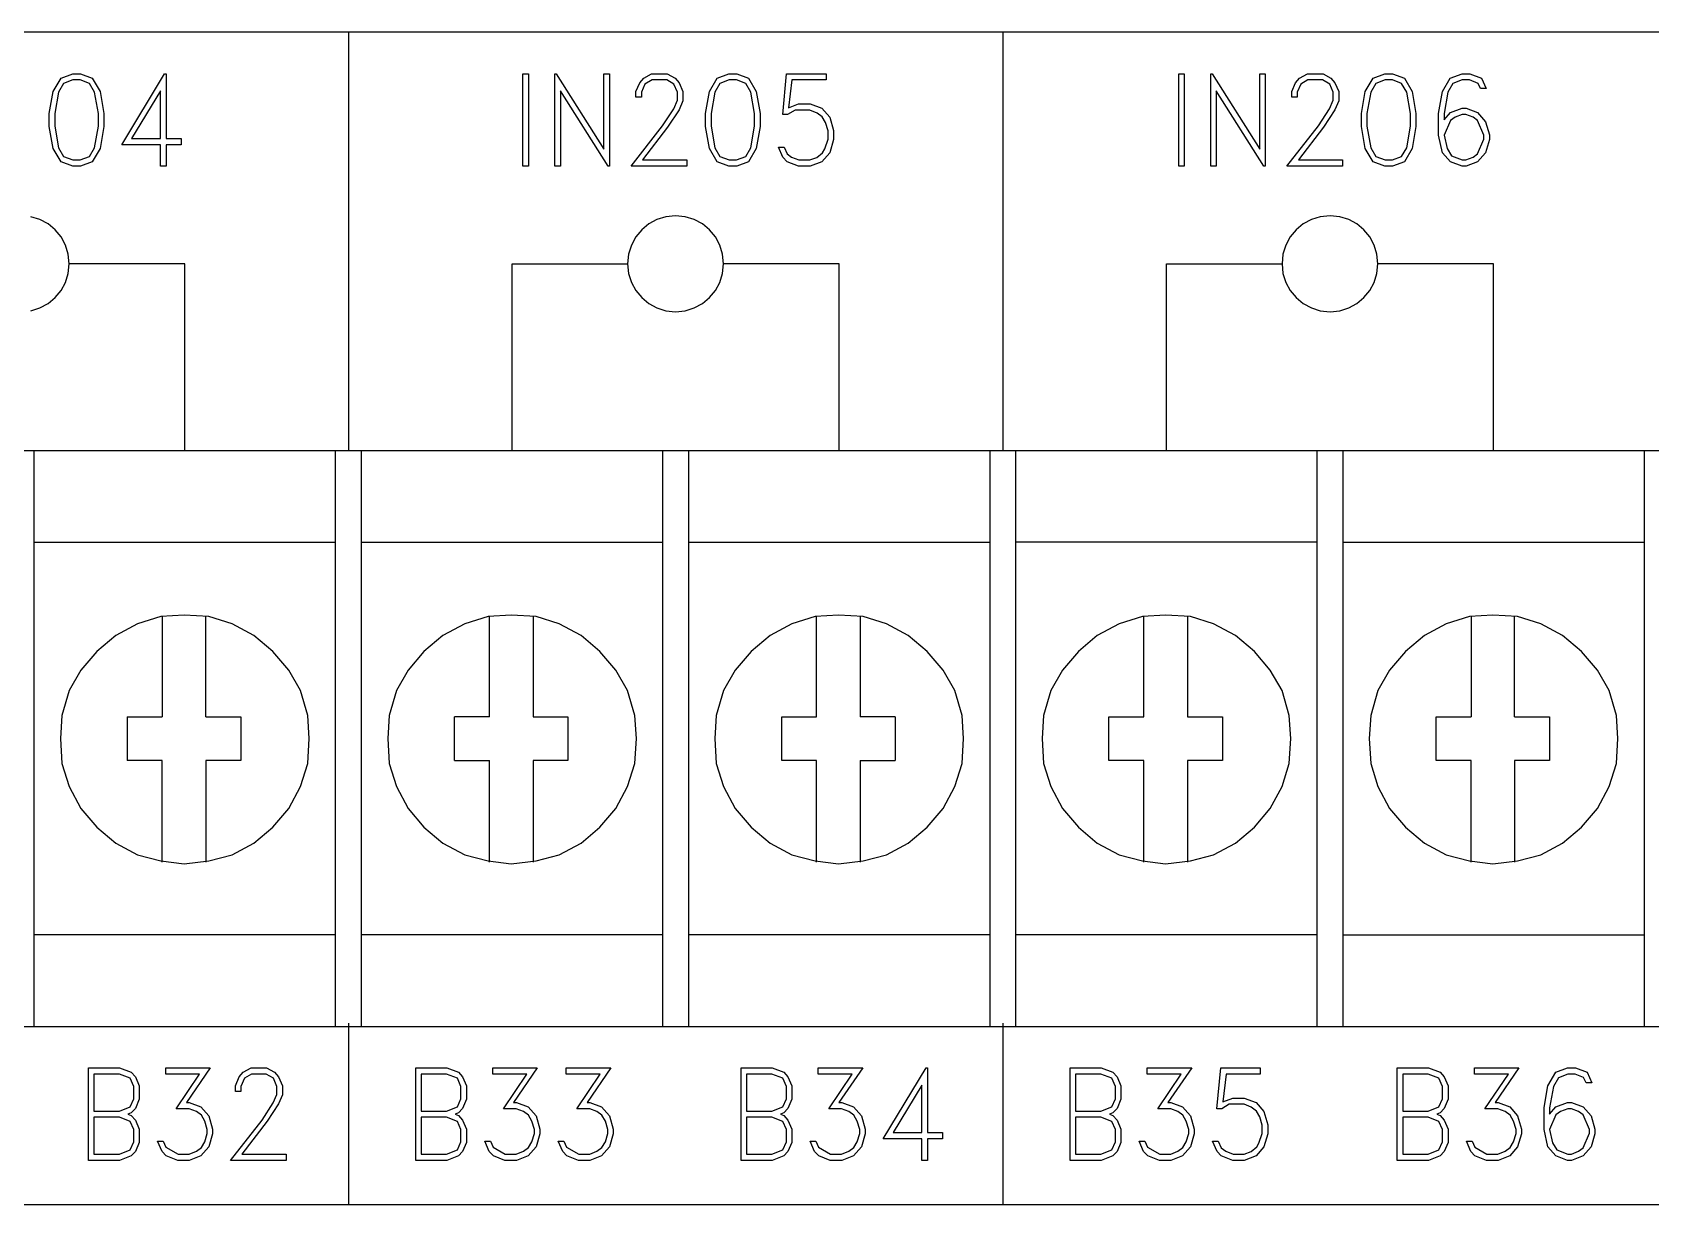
# Model space of a CAD drawing. Extents: x 3.4 to 20.6, y 5.2 to 12.5.
# Drawn here: x 16.524 to 18.379, y 9.123 to 10.466 of the extents above; entities that cross this region are included whole.
import ezdxf

# ---------------------------------------------------------------- set-up
doc = ezdxf.new("R2010")
doc.units = 0
doc.header["$MEASUREMENT"] = 0
doc.layers.get('0').update_dxf_attribs({"linetype": 'CONTINUOUS'})

msp = doc.modelspace()

# ---------------------------------------------------------------- linework, layer by layer
for points in [[(18.5217, 10.4662), (18.3732, 10.4662), (18.2199, 10.4662), (18.0625, 10.4662), (17.9013, 10.4662), (17.737, 10.4662), (17.5701, 10.4662), (17.2305, 10.4662), (16.8867, 10.4662), (16.5428, 10.4662), (16.2032, 10.4662)], [(16.8867, 10.4662), (16.8867, 9.9867)], [(17.6367, 10.4662), (17.6367, 9.9867)], [(16.6065, 10.3582), (16.6022, 10.3332), (16.5931, 10.3178), (16.5797, 10.3127), (16.5707, 10.3127), (16.5573, 10.3178), (16.5483, 10.3332), (16.5439, 10.3582), (16.5439, 10.3733), (16.5483, 10.3983), (16.5573, 10.4137), (16.5707, 10.4188), (16.5797, 10.4188), (16.5931, 10.4137), (16.6022, 10.3983), (16.6065, 10.3733), (16.6065, 10.3582)], [(16.6002, 10.3585), (16.6002, 10.373), (16.5958, 10.3975), (16.59, 10.4075), (16.5794, 10.4116), (16.571, 10.4116), (16.5603, 10.4075), (16.5546, 10.3975), (16.5502, 10.373), (16.5502, 10.3585), (16.5546, 10.334), (16.5603, 10.324), (16.571, 10.3199), (16.5794, 10.3199), (16.59, 10.324), (16.5958, 10.334), (16.6002, 10.3585)], [(16.695, 10.3374), (16.6777, 10.3374), (16.6777, 10.3127), (16.6714, 10.3127), (16.6714, 10.3374), (16.627, 10.3374), (16.6761, 10.4188), (16.6777, 10.4188), (16.6777, 10.3446), (16.695, 10.3446), (16.695, 10.3374)], [(17.093, 10.3127), (17.0867, 10.3127), (17.0867, 10.4188), (17.093, 10.4188), (17.093, 10.3127)], [(17.1858, 10.3127), (17.1843, 10.3127), (17.1296, 10.3993), (17.1296, 10.3127), (17.1233, 10.3127), (17.1233, 10.4188), (17.1248, 10.4188), (17.1796, 10.3322), (17.1796, 10.4188), (17.1858, 10.4188), (17.1858, 10.3127)], [(17.2744, 10.3127), (17.2106, 10.3127), (17.2467, 10.359), (17.2596, 10.3786), (17.2638, 10.3883), (17.2638, 10.3976), (17.2597, 10.4069), (17.2515, 10.4116), (17.2347, 10.4116), (17.2266, 10.4069), (17.2225, 10.3976), (17.2225, 10.3918), (17.2162, 10.3918), (17.2162, 10.3982), (17.2206, 10.4085), (17.2252, 10.4137), (17.2342, 10.4188), (17.252, 10.4188), (17.261, 10.4137), (17.2656, 10.4085), (17.2701, 10.3982), (17.2701, 10.3877), (17.2656, 10.3775), (17.2525, 10.3576), (17.2237, 10.3199), (17.2744, 10.3199), (17.2744, 10.3127)], [(17.3585, 10.3582), (17.3542, 10.3332), (17.3452, 10.3178), (17.3317, 10.3127), (17.3228, 10.3127), (17.3094, 10.3178), (17.3004, 10.3332), (17.296, 10.3582), (17.296, 10.3733), (17.3004, 10.3983), (17.3094, 10.4137), (17.3228, 10.4188), (17.3317, 10.4188), (17.3452, 10.4137), (17.3542, 10.3983), (17.3585, 10.3733), (17.3585, 10.3582)], [(17.3523, 10.3585), (17.3523, 10.373), (17.3479, 10.3975), (17.3421, 10.4075), (17.3315, 10.4116), (17.3231, 10.4116), (17.3124, 10.4075), (17.3066, 10.3975), (17.3023, 10.373), (17.3023, 10.3585), (17.3066, 10.334), (17.3124, 10.324), (17.3231, 10.3199), (17.3315, 10.3199), (17.3421, 10.324), (17.3479, 10.334), (17.3523, 10.3585)], [(17.4427, 10.3433), (17.4383, 10.3281), (17.4293, 10.3178), (17.4159, 10.3127), (17.4027, 10.3127), (17.3894, 10.3178), (17.3847, 10.3231), (17.3796, 10.3347), (17.3861, 10.3347), (17.3895, 10.327), (17.3947, 10.3232), (17.4029, 10.3199), (17.4157, 10.3199), (17.4236, 10.3228), (17.4302, 10.3282), (17.4327, 10.3325), (17.4364, 10.3437), (17.4364, 10.3533), (17.4336, 10.3627), (17.4297, 10.3693), (17.4239, 10.3737), (17.4157, 10.377), (17.3987, 10.377), (17.3901, 10.372), (17.3844, 10.372), (17.3889, 10.4188), (17.4341, 10.4188), (17.4341, 10.4116), (17.395, 10.4116), (17.3911, 10.3798), (17.4027, 10.3842), (17.4159, 10.3842), (17.4293, 10.3791), (17.4383, 10.3688), (17.4427, 10.3535), (17.4427, 10.3433)], [(17.8447, 10.3127), (17.8384, 10.3127), (17.8384, 10.4188), (17.8447, 10.4188), (17.8447, 10.3127)], [(17.9375, 10.3127), (17.936, 10.3127), (17.8813, 10.3993), (17.8813, 10.3127), (17.875, 10.3127), (17.875, 10.4188), (17.8765, 10.4188), (17.9313, 10.3322), (17.9313, 10.4188), (17.9375, 10.4188), (17.9375, 10.3127)], [(18.0261, 10.3127), (17.9623, 10.3127), (17.9984, 10.359), (18.0113, 10.3786), (18.0154, 10.3883), (18.0154, 10.3976), (18.0114, 10.4069), (18.0032, 10.4116), (17.9864, 10.4116), (17.9783, 10.4069), (17.9741, 10.3976), (17.9741, 10.3918), (17.9679, 10.3918), (17.9679, 10.3982), (17.9723, 10.4085), (17.9769, 10.4137), (17.9859, 10.4188), (18.0037, 10.4188), (18.0127, 10.4137), (18.0173, 10.4085), (18.0218, 10.3982), (18.0218, 10.3877), (18.0173, 10.3775), (18.0042, 10.3576), (17.9754, 10.3199), (18.0261, 10.3199), (18.0261, 10.3127)], [(18.1102, 10.3582), (18.1059, 10.3332), (18.0969, 10.3178), (18.0834, 10.3127), (18.0745, 10.3127), (18.061, 10.3178), (18.0521, 10.3332), (18.0477, 10.3582), (18.0477, 10.3733), (18.0521, 10.3983), (18.061, 10.4137), (18.0745, 10.4188), (18.0834, 10.4188), (18.0969, 10.4137), (18.1059, 10.3983), (18.1102, 10.3733), (18.1102, 10.3582)], [(18.1039, 10.3585), (18.1039, 10.373), (18.0996, 10.3975), (18.0938, 10.4075), (18.0832, 10.4116), (18.0748, 10.4116), (18.0641, 10.4075), (18.0583, 10.3975), (18.054, 10.373), (18.054, 10.3585), (18.0583, 10.334), (18.0641, 10.324), (18.0748, 10.3199), (18.0832, 10.3199), (18.0938, 10.324), (18.0996, 10.334), (18.1039, 10.3585)], [(18.1944, 10.3433), (18.19, 10.3281), (18.1809, 10.3178), (18.1676, 10.3127), (18.163, 10.3127), (18.1497, 10.3178), (18.1406, 10.3281), (18.1362, 10.3483), (18.1362, 10.3733), (18.1405, 10.3983), (18.1495, 10.4137), (18.163, 10.4188), (18.1719, 10.4188), (18.1855, 10.4137), (18.1907, 10.4017), (18.1841, 10.4017), (18.1814, 10.4077), (18.1716, 10.4116), (18.1632, 10.4116), (18.1526, 10.4075), (18.1468, 10.3975), (18.1425, 10.373), (18.1425, 10.3659), (18.1497, 10.3742), (18.163, 10.3793), (18.1676, 10.3793), (18.1809, 10.3742), (18.19, 10.3638), (18.1944, 10.3486), (18.1944, 10.3433)], [(16.6714, 10.3446), (16.6714, 10.399), (16.6382, 10.3446), (16.6714, 10.3446)], [(18.1881, 10.3438), (18.1881, 10.3482), (18.1808, 10.365), (18.1756, 10.3688), (18.1674, 10.372), (18.1632, 10.372), (18.155, 10.3688), (18.1498, 10.365), (18.1425, 10.3483), (18.1458, 10.333), (18.1508, 10.3247), (18.1632, 10.3199), (18.1674, 10.3199), (18.1756, 10.3232), (18.1808, 10.327), (18.1881, 10.3438)], [(16.5228, 10.1471), (16.5331, 10.1504), (16.5424, 10.1554), (16.5506, 10.1621), (16.5573, 10.1703), (16.5623, 10.1796), (16.5655, 10.1899), (16.5667, 10.201), (16.5655, 10.2121), (16.5623, 10.2224), (16.5573, 10.2318), (16.5506, 10.2399), (16.5424, 10.2466), (16.5331, 10.2517), (16.5228, 10.2549)], [(16.6992, 9.9867), (16.6992, 10.201), (16.5667, 10.201)], [(17.0742, 9.9867), (17.0742, 10.201), (17.2067, 10.201)], [(17.4492, 9.9867), (17.4492, 10.201), (17.3167, 10.201)], [(17.8242, 9.9867), (17.8242, 10.201), (17.9567, 10.201)], [(18.1992, 9.9867), (18.1992, 10.201), (18.0667, 10.201)], [(13.5117, 9.3267), (20.2617, 9.3267), (20.2617, 9.9867), (13.5117, 9.9867), (13.5117, 9.3267)], [(16.5267, 9.3267), (16.5267, 9.9867)], [(16.8717, 9.9867), (16.8717, 9.3267)], [(16.9017, 9.3267), (16.9017, 9.9867)], [(17.2467, 9.9867), (17.2467, 9.3267)], [(17.2767, 9.3267), (17.2767, 9.9867)], [(17.6217, 9.9867), (17.6217, 9.3267)], [(17.6517, 9.3267), (17.6517, 9.9867)], [(17.9967, 9.9867), (17.9967, 9.3267)], [(18.0267, 9.3267), (18.0267, 9.9867)], [(18.3717, 9.9867), (18.3717, 9.3267)], [(16.5267, 9.8817), (16.8717, 9.8817)], [(16.9017, 9.8817), (17.2467, 9.8817)], [(17.2767, 9.8817), (17.6217, 9.8817)], [(17.9967, 9.8817), (17.6517, 9.8817)], [(18.0267, 9.8817), (18.3717, 9.8817)], [(16.8417, 9.6567), (16.84, 9.6833), (16.8317, 9.7117), (16.8183, 9.735), (16.8, 9.7567), (16.7783, 9.775), (16.7533, 9.7883), (16.7267, 9.7967), (16.6983, 9.7983), (16.6717, 9.7967), (16.645, 9.7883), (16.62, 9.775), (16.5983, 9.7567), (16.58, 9.735), (16.5667, 9.7117), (16.5583, 9.6833), (16.5567, 9.6567), (16.5583, 9.6283), (16.5667, 9.6017), (16.58, 9.5767), (16.5983, 9.555), (16.62, 9.5367), (16.645, 9.5233), (16.6717, 9.5167), (16.6983, 9.5133), (16.7267, 9.5167), (16.7533, 9.5233), (16.7783, 9.5367), (16.8, 9.555), (16.8183, 9.5767), (16.8317, 9.6017), (16.84, 9.6283), (16.8417, 9.6567)], [(16.6733, 9.7967), (16.6733, 9.6817)], [(16.7233, 9.6817), (16.7233, 9.7967)], [(17.2167, 9.6567), (17.215, 9.6833), (17.2067, 9.7117), (17.1933, 9.735), (17.175, 9.7567), (17.1533, 9.775), (17.1283, 9.7883), (17.1017, 9.7967), (17.0733, 9.7983), (17.0467, 9.7967), (17.02, 9.7883), (16.995, 9.775), (16.9733, 9.7567), (16.955, 9.735), (16.9417, 9.7117), (16.9333, 9.6833), (16.9317, 9.6567), (16.9333, 9.6283), (16.9417, 9.6017), (16.955, 9.5767), (16.9733, 9.555), (16.995, 9.5367), (17.02, 9.5233), (17.0467, 9.5167), (17.0733, 9.5133), (17.1017, 9.5167), (17.1283, 9.5233), (17.1533, 9.5367), (17.175, 9.555), (17.1933, 9.5767), (17.2067, 9.6017), (17.215, 9.6283), (17.2167, 9.6567)], [(17.0483, 9.6817), (17.0483, 9.7967)], [(17.0983, 9.7967), (17.0983, 9.6817), (17.1383, 9.6817), (17.1383, 9.6317), (17.0983, 9.6317)], [(17.5917, 9.6567), (17.59, 9.6833), (17.5817, 9.7117), (17.5683, 9.735), (17.55, 9.7567), (17.5283, 9.775), (17.5033, 9.7883), (17.4767, 9.7967), (17.4483, 9.7983), (17.4217, 9.7967), (17.395, 9.7883), (17.37, 9.775), (17.3483, 9.7567), (17.33, 9.735), (17.3167, 9.7117), (17.3083, 9.6833), (17.3067, 9.6567), (17.3083, 9.6283), (17.3167, 9.6017), (17.33, 9.5767), (17.3483, 9.555), (17.37, 9.5367), (17.395, 9.5233), (17.4217, 9.5167), (17.4483, 9.5133), (17.4767, 9.5167), (17.5033, 9.5233), (17.5283, 9.5367), (17.55, 9.555), (17.5683, 9.5767), (17.5817, 9.6017), (17.59, 9.6283), (17.5917, 9.6567)], [(17.4233, 9.6817), (17.4233, 9.7967)], [(17.4733, 9.7967), (17.4733, 9.6817)], [(17.9667, 9.6567), (17.965, 9.6833), (17.9567, 9.7117), (17.9433, 9.735), (17.925, 9.7567), (17.9033, 9.775), (17.8783, 9.7883), (17.8517, 9.7967), (17.8233, 9.7983), (17.7967, 9.7967), (17.77, 9.7883), (17.745, 9.775), (17.7233, 9.7567), (17.705, 9.735), (17.6917, 9.7117), (17.6833, 9.6833), (17.6817, 9.6567), (17.6833, 9.6283), (17.6917, 9.6017), (17.705, 9.5767), (17.7233, 9.555), (17.745, 9.5367), (17.77, 9.5233), (17.7967, 9.5167), (17.8233, 9.5133), (17.8517, 9.5167), (17.8783, 9.5233), (17.9033, 9.5367), (17.925, 9.555), (17.9433, 9.5767), (17.9567, 9.6017), (17.965, 9.6283), (17.9667, 9.6567)], [(17.7983, 9.6817), (17.7983, 9.7967)], [(17.8483, 9.7967), (17.8483, 9.6817), (17.8883, 9.6817), (17.8883, 9.6317), (17.8483, 9.6317)], [(18.3417, 9.6567), (18.34, 9.6833), (18.3317, 9.7117), (18.3183, 9.735), (18.3, 9.7567), (18.2783, 9.775), (18.2533, 9.7883), (18.2267, 9.7967), (18.1983, 9.7983), (18.1717, 9.7967), (18.145, 9.7883), (18.12, 9.775), (18.0983, 9.7567), (18.08, 9.735), (18.0667, 9.7117), (18.0583, 9.6833), (18.0567, 9.6567), (18.0583, 9.6283), (18.0667, 9.6017), (18.08, 9.5767), (18.0983, 9.555), (18.12, 9.5367), (18.145, 9.5233), (18.1717, 9.5167), (18.1983, 9.5133), (18.2267, 9.5167), (18.2533, 9.5233), (18.2783, 9.5367), (18.3, 9.555), (18.3183, 9.5767), (18.3317, 9.6017), (18.34, 9.6283), (18.3417, 9.6567)], [(18.1733, 9.7967), (18.1733, 9.6817)], [(18.2233, 9.6817), (18.2233, 9.7967)], [(16.6333, 9.6817), (16.6333, 9.6317)], [(16.6333, 9.6817), (16.6733, 9.6817)], [(16.7233, 9.6817), (16.7633, 9.6817), (16.7633, 9.6317), (16.7233, 9.6317)], [(17.0083, 9.6317), (17.0083, 9.6817)], [(17.0483, 9.6817), (17.0083, 9.6817)], [(17.4233, 9.6317), (17.3833, 9.6317), (17.3833, 9.6817), (17.4233, 9.6817)], [(17.5133, 9.6817), (17.4733, 9.6817)], [(17.5133, 9.6817), (17.5133, 9.6317)], [(17.7983, 9.6317), (17.7583, 9.6317), (17.7583, 9.6817), (17.7983, 9.6817)], [(18.1733, 9.6317), (18.1333, 9.6317), (18.1333, 9.6817), (18.1733, 9.6817)], [(18.2233, 9.6817), (18.2633, 9.6817), (18.2633, 9.6317), (18.2233, 9.6317)], [(16.6733, 9.6317), (16.6333, 9.6317)], [(16.6733, 9.515), (16.6733, 9.6317)], [(16.7233, 9.6317), (16.7233, 9.515)], [(17.0083, 9.6317), (17.0483, 9.6317)], [(17.0483, 9.515), (17.0483, 9.6317)], [(17.0983, 9.6317), (17.0983, 9.515)], [(17.4233, 9.515), (17.4233, 9.6317)], [(17.4733, 9.6317), (17.5133, 9.6317)], [(17.4733, 9.6317), (17.4733, 9.515)], [(17.7983, 9.515), (17.7983, 9.6317)], [(17.8483, 9.6317), (17.8483, 9.515)], [(18.1733, 9.515), (18.1733, 9.6317)], [(18.2233, 9.6317), (18.2233, 9.515)], [(16.8717, 9.4317), (16.5267, 9.4317)], [(17.2467, 9.4317), (16.9017, 9.4317)], [(17.6217, 9.4317), (17.2767, 9.4317)], [(17.9967, 9.4317), (17.6517, 9.4317)], [(18.0267, 9.4317), (18.3717, 9.4317)], [(16.8867, 9.3304), (16.8867, 9.1225)], [(17.6367, 9.3304), (17.6367, 9.1225)], [(16.647, 9.1938), (16.6426, 9.1835), (16.6379, 9.1783), (16.6245, 9.1732), (16.5888, 9.1732), (16.5888, 9.2793), (16.6245, 9.2793), (16.6379, 9.2742), (16.6426, 9.269), (16.647, 9.2586), (16.647, 9.2433), (16.6426, 9.2329), (16.6379, 9.2277), (16.634, 9.2263), (16.6379, 9.2248), (16.6426, 9.2195), (16.647, 9.2092), (16.647, 9.1938)], [(16.7311, 9.2038), (16.7267, 9.1886), (16.7177, 9.1783), (16.7043, 9.1732), (16.6911, 9.1732), (16.6778, 9.1783), (16.6731, 9.1835), (16.668, 9.1952), (16.6745, 9.1952), (16.6775, 9.1883), (16.6915, 9.1804), (16.7041, 9.1804), (16.7124, 9.1837), (16.7182, 9.188), (16.722, 9.1946), (16.7249, 9.2042), (16.7249, 9.2088), (16.722, 9.2182), (16.7182, 9.2249), (16.7124, 9.2293), (16.7041, 9.2325), (16.6893, 9.2325), (16.7161, 9.2721), (16.6773, 9.2721), (16.6773, 9.2793), (16.7282, 9.2793), (16.701, 9.2397), (16.7043, 9.2397), (16.7177, 9.2346), (16.7267, 9.2243), (16.7311, 9.2091), (16.7311, 9.2038)], [(16.8153, 9.1732), (16.7516, 9.1732), (16.7877, 9.2195), (16.8005, 9.2391), (16.8047, 9.2488), (16.8047, 9.2581), (16.8007, 9.2674), (16.7924, 9.2721), (16.7757, 9.2721), (16.7675, 9.2674), (16.7634, 9.2581), (16.7634, 9.2523), (16.7571, 9.2523), (16.7571, 9.2586), (16.7615, 9.269), (16.7661, 9.2742), (16.7752, 9.2793), (16.793, 9.2793), (16.802, 9.2742), (16.8066, 9.269), (16.811, 9.2586), (16.811, 9.2482), (16.8066, 9.238), (16.7935, 9.2181), (16.7647, 9.1804), (16.8153, 9.1804), (16.8153, 9.1732)], [(17.022, 9.1938), (17.0176, 9.1835), (17.0129, 9.1783), (16.9995, 9.1732), (16.9638, 9.1732), (16.9638, 9.2793), (16.9995, 9.2793), (17.0129, 9.2742), (17.0176, 9.269), (17.022, 9.2586), (17.022, 9.2433), (17.0176, 9.2329), (17.0129, 9.2277), (17.009, 9.2263), (17.0129, 9.2248), (17.0176, 9.2195), (17.022, 9.2092), (17.022, 9.1938)], [(17.1061, 9.2038), (17.1017, 9.1886), (17.0927, 9.1783), (17.0793, 9.1732), (17.0661, 9.1732), (17.0528, 9.1783), (17.0481, 9.1835), (17.043, 9.1952), (17.0495, 9.1952), (17.0525, 9.1883), (17.0665, 9.1804), (17.0791, 9.1804), (17.0874, 9.1837), (17.0932, 9.188), (17.097, 9.1946), (17.0999, 9.2042), (17.0999, 9.2088), (17.097, 9.2182), (17.0932, 9.2249), (17.0874, 9.2293), (17.0791, 9.2325), (17.0643, 9.2325), (17.0911, 9.2721), (17.0523, 9.2721), (17.0523, 9.2793), (17.1032, 9.2793), (17.076, 9.2397), (17.0793, 9.2397), (17.0927, 9.2346), (17.1017, 9.2243), (17.1061, 9.2091), (17.1061, 9.2038)], [(17.1903, 9.2038), (17.1859, 9.1886), (17.1769, 9.1783), (17.1635, 9.1732), (17.1503, 9.1732), (17.137, 9.1783), (17.1323, 9.1835), (17.1272, 9.1952), (17.1337, 9.1952), (17.1367, 9.1883), (17.1507, 9.1804), (17.1633, 9.1804), (17.1715, 9.1837), (17.1773, 9.188), (17.1812, 9.1946), (17.184, 9.2042), (17.184, 9.2088), (17.1812, 9.2182), (17.1773, 9.2249), (17.1715, 9.2293), (17.1633, 9.2325), (17.1484, 9.2325), (17.1752, 9.2721), (17.1364, 9.2721), (17.1364, 9.2793), (17.1874, 9.2793), (17.1602, 9.2397), (17.1635, 9.2397), (17.1769, 9.2346), (17.1859, 9.2243), (17.1903, 9.2091), (17.1903, 9.2038)], [(17.3949, 9.1938), (17.3905, 9.1835), (17.3858, 9.1783), (17.3725, 9.1732), (17.3367, 9.1732), (17.3367, 9.2793), (17.3725, 9.2793), (17.3858, 9.2742), (17.3905, 9.269), (17.3949, 9.2586), (17.3949, 9.2433), (17.3905, 9.2329), (17.3858, 9.2277), (17.3819, 9.2263), (17.3858, 9.2248), (17.3905, 9.2195), (17.3949, 9.2092), (17.3949, 9.1938)], [(17.4791, 9.2038), (17.4747, 9.1886), (17.4656, 9.1783), (17.4523, 9.1732), (17.439, 9.1732), (17.4257, 9.1783), (17.421, 9.1835), (17.4159, 9.1952), (17.4224, 9.1952), (17.4254, 9.1883), (17.4394, 9.1804), (17.452, 9.1804), (17.4603, 9.1837), (17.4661, 9.188), (17.4699, 9.1946), (17.4728, 9.2042), (17.4728, 9.2088), (17.4699, 9.2182), (17.4661, 9.2249), (17.4603, 9.2293), (17.452, 9.2325), (17.4372, 9.2325), (17.464, 9.2721), (17.4252, 9.2721), (17.4252, 9.2793), (17.4761, 9.2793), (17.4489, 9.2397), (17.4523, 9.2397), (17.4656, 9.2346), (17.4747, 9.2243), (17.4791, 9.2091), (17.4791, 9.2038)], [(17.5676, 9.1979), (17.5503, 9.1979), (17.5503, 9.1732), (17.544, 9.1732), (17.544, 9.1979), (17.4996, 9.1979), (17.5487, 9.2793), (17.5503, 9.2793), (17.5503, 9.2051), (17.5676, 9.2051), (17.5676, 9.1979)], [(17.772, 9.1938), (17.7676, 9.1835), (17.7629, 9.1783), (17.7495, 9.1732), (17.7138, 9.1732), (17.7138, 9.2793), (17.7495, 9.2793), (17.7629, 9.2742), (17.7676, 9.269), (17.772, 9.2586), (17.772, 9.2433), (17.7676, 9.2329), (17.7629, 9.2277), (17.759, 9.2263), (17.7629, 9.2248), (17.7676, 9.2195), (17.772, 9.2092), (17.772, 9.1938)], [(17.8561, 9.2038), (17.8517, 9.1886), (17.8427, 9.1783), (17.8293, 9.1732), (17.8161, 9.1732), (17.8028, 9.1783), (17.7981, 9.1835), (17.793, 9.1952), (17.7995, 9.1952), (17.8025, 9.1883), (17.8165, 9.1804), (17.8291, 9.1804), (17.8374, 9.1837), (17.8432, 9.188), (17.847, 9.1946), (17.8499, 9.2042), (17.8499, 9.2088), (17.847, 9.2182), (17.8432, 9.2249), (17.8374, 9.2293), (17.8291, 9.2325), (17.8143, 9.2325), (17.8411, 9.2721), (17.8023, 9.2721), (17.8023, 9.2793), (17.8532, 9.2793), (17.826, 9.2397), (17.8293, 9.2397), (17.8427, 9.2346), (17.8517, 9.2243), (17.8561, 9.2091), (17.8561, 9.2038)], [(17.9403, 9.2038), (17.9359, 9.1886), (17.9269, 9.1783), (17.9135, 9.1732), (17.9003, 9.1732), (17.887, 9.1783), (17.8823, 9.1835), (17.8772, 9.1952), (17.8837, 9.1952), (17.8871, 9.1875), (17.8923, 9.1837), (17.9006, 9.1804), (17.9133, 9.1804), (17.9212, 9.1833), (17.9278, 9.1887), (17.9303, 9.193), (17.934, 9.2042), (17.934, 9.2137), (17.9312, 9.2232), (17.9273, 9.2298), (17.9215, 9.2342), (17.9133, 9.2375), (17.8963, 9.2375), (17.8877, 9.2325), (17.882, 9.2325), (17.8865, 9.2793), (17.9317, 9.2793), (17.9317, 9.2721), (17.8926, 9.2721), (17.8887, 9.2403), (17.9003, 9.2446), (17.9135, 9.2446), (17.9269, 9.2396), (17.9359, 9.2293), (17.9403, 9.214), (17.9403, 9.2038)], [(18.147, 9.1938), (18.1426, 9.1835), (18.1379, 9.1783), (18.1245, 9.1732), (18.0888, 9.1732), (18.0888, 9.2793), (18.1245, 9.2793), (18.1379, 9.2742), (18.1426, 9.269), (18.147, 9.2586), (18.147, 9.2433), (18.1426, 9.2329), (18.1379, 9.2277), (18.134, 9.2263), (18.1379, 9.2248), (18.1426, 9.2195), (18.147, 9.2092), (18.147, 9.1938)], [(18.2311, 9.2038), (18.2267, 9.1886), (18.2177, 9.1783), (18.2043, 9.1732), (18.1911, 9.1732), (18.1778, 9.1783), (18.1731, 9.1835), (18.168, 9.1952), (18.1745, 9.1952), (18.1775, 9.1883), (18.1915, 9.1804), (18.2041, 9.1804), (18.2124, 9.1837), (18.2182, 9.188), (18.222, 9.1946), (18.2249, 9.2042), (18.2249, 9.2088), (18.222, 9.2182), (18.2182, 9.2249), (18.2124, 9.2293), (18.2041, 9.2325), (18.1893, 9.2325), (18.2161, 9.2721), (18.1773, 9.2721), (18.1773, 9.2793), (18.2282, 9.2793), (18.201, 9.2397), (18.2043, 9.2397), (18.2177, 9.2346), (18.2267, 9.2243), (18.2311, 9.2091), (18.2311, 9.2038)], [(18.3153, 9.2038), (18.3109, 9.1886), (18.3019, 9.1783), (18.2885, 9.1732), (18.2839, 9.1732), (18.2706, 9.1783), (18.2615, 9.1886), (18.2571, 9.2088), (18.2571, 9.2338), (18.2614, 9.2588), (18.2705, 9.2742), (18.2839, 9.2793), (18.2929, 9.2793), (18.3065, 9.2742), (18.3116, 9.2622), (18.3051, 9.2622), (18.3023, 9.2682), (18.2926, 9.2721), (18.2842, 9.2721), (18.2736, 9.2679), (18.2678, 9.2579), (18.2634, 9.2335), (18.2634, 9.2264), (18.2706, 9.2346), (18.2839, 9.2397), (18.2885, 9.2397), (18.3019, 9.2346), (18.3109, 9.2243), (18.3153, 9.2091), (18.3153, 9.2038)], [(16.6407, 9.2438), (16.6407, 9.2581), (16.6366, 9.2673), (16.6242, 9.2721), (16.5951, 9.2721), (16.5951, 9.2298), (16.6242, 9.2298), (16.6366, 9.2346), (16.6407, 9.2438)], [(17.0157, 9.2438), (17.0157, 9.2581), (17.0116, 9.2673), (16.9992, 9.2721), (16.9701, 9.2721), (16.9701, 9.2298), (16.9992, 9.2298), (17.0116, 9.2346), (17.0157, 9.2438)], [(17.3886, 9.2438), (17.3886, 9.2581), (17.3845, 9.2673), (17.3721, 9.2721), (17.343, 9.2721), (17.343, 9.2298), (17.3721, 9.2298), (17.3845, 9.2346), (17.3886, 9.2438)], [(17.544, 9.2051), (17.544, 9.2595), (17.5109, 9.2051), (17.544, 9.2051)], [(17.7657, 9.2438), (17.7657, 9.2581), (17.7616, 9.2673), (17.7492, 9.2721), (17.7201, 9.2721), (17.7201, 9.2298), (17.7492, 9.2298), (17.7616, 9.2346), (17.7657, 9.2438)], [(18.1407, 9.2438), (18.1407, 9.2581), (18.1366, 9.2673), (18.1242, 9.2721), (18.0951, 9.2721), (18.0951, 9.2298), (18.1242, 9.2298), (18.1366, 9.2346), (18.1407, 9.2438)], [(16.6407, 9.1944), (16.6407, 9.2086), (16.6366, 9.2178), (16.6242, 9.2226), (16.5951, 9.2226), (16.5951, 9.1804), (16.6242, 9.1804), (16.6366, 9.1852), (16.6407, 9.1944)], [(17.0157, 9.1944), (17.0157, 9.2086), (17.0116, 9.2178), (16.9992, 9.2226), (16.9701, 9.2226), (16.9701, 9.1804), (16.9992, 9.1804), (17.0116, 9.1852), (17.0157, 9.1944)], [(17.3886, 9.1944), (17.3886, 9.2086), (17.3845, 9.2178), (17.3721, 9.2226), (17.343, 9.2226), (17.343, 9.1804), (17.3721, 9.1804), (17.3845, 9.1852), (17.3886, 9.1944)], [(17.7657, 9.1944), (17.7657, 9.2086), (17.7616, 9.2178), (17.7492, 9.2226), (17.7201, 9.2226), (17.7201, 9.1804), (17.7492, 9.1804), (17.7616, 9.1852), (17.7657, 9.1944)], [(18.1407, 9.1944), (18.1407, 9.2086), (18.1366, 9.2178), (18.1242, 9.2226), (18.0951, 9.2226), (18.0951, 9.1804), (18.1242, 9.1804), (18.1366, 9.1852), (18.1407, 9.1944)], [(18.309, 9.2043), (18.309, 9.2086), (18.3017, 9.2255), (18.2965, 9.2293), (18.2883, 9.2325), (18.2842, 9.2325), (18.2759, 9.2293), (18.2707, 9.2255), (18.2634, 9.2088), (18.2667, 9.1935), (18.2717, 9.1852), (18.2842, 9.1804), (18.2883, 9.1804), (18.2965, 9.1837), (18.3017, 9.1875), (18.309, 9.2043)], [(16.2032, 9.1225), (16.5428, 9.1225), (16.8867, 9.1225), (17.2305, 9.1225), (17.5701, 9.1225), (17.737, 9.1225), (17.9013, 9.1225), (18.0625, 9.1225), (18.2199, 9.1225), (18.3732, 9.1225), (18.5217, 9.1225)]]:
    msp.add_lwpolyline(points)
for points in [[(17.2067, 10.201), (17.2078, 10.1899), (17.211, 10.1796), (17.2161, 10.1703), (17.2228, 10.1621), (17.2309, 10.1554), (17.2403, 10.1504), (17.2506, 10.1471), (17.2617, 10.146), (17.2728, 10.1471), (17.2831, 10.1504), (17.2924, 10.1554), (17.3006, 10.1621), (17.3073, 10.1703), (17.3123, 10.1796), (17.3155, 10.1899), (17.3167, 10.201), (17.3155, 10.2121), (17.3123, 10.2224), (17.3073, 10.2318), (17.3006, 10.2399), (17.2924, 10.2466), (17.2831, 10.2517), (17.2728, 10.2549), (17.2617, 10.256), (17.2506, 10.2549), (17.2403, 10.2517), (17.2309, 10.2466), (17.2228, 10.2399), (17.2161, 10.2318), (17.211, 10.2224), (17.2078, 10.2121)], [(17.9567, 10.201), (17.9578, 10.1899), (17.961, 10.1796), (17.9661, 10.1703), (17.9728, 10.1621), (17.9809, 10.1554), (17.9903, 10.1504), (18.0006, 10.1471), (18.0117, 10.146), (18.0228, 10.1471), (18.0331, 10.1504), (18.0424, 10.1554), (18.0506, 10.1621), (18.0573, 10.1703), (18.0623, 10.1796), (18.0655, 10.1899), (18.0667, 10.201), (18.0655, 10.2121), (18.0623, 10.2224), (18.0573, 10.2318), (18.0506, 10.2399), (18.0424, 10.2466), (18.0331, 10.2517), (18.0228, 10.2549), (18.0117, 10.256), (18.0006, 10.2549), (17.9903, 10.2517), (17.9809, 10.2466), (17.9728, 10.2399), (17.9661, 10.2318), (17.961, 10.2224), (17.9578, 10.2121)]]:
    msp.add_lwpolyline(points, close=True)

doc.saveas('drawing.dxf')
